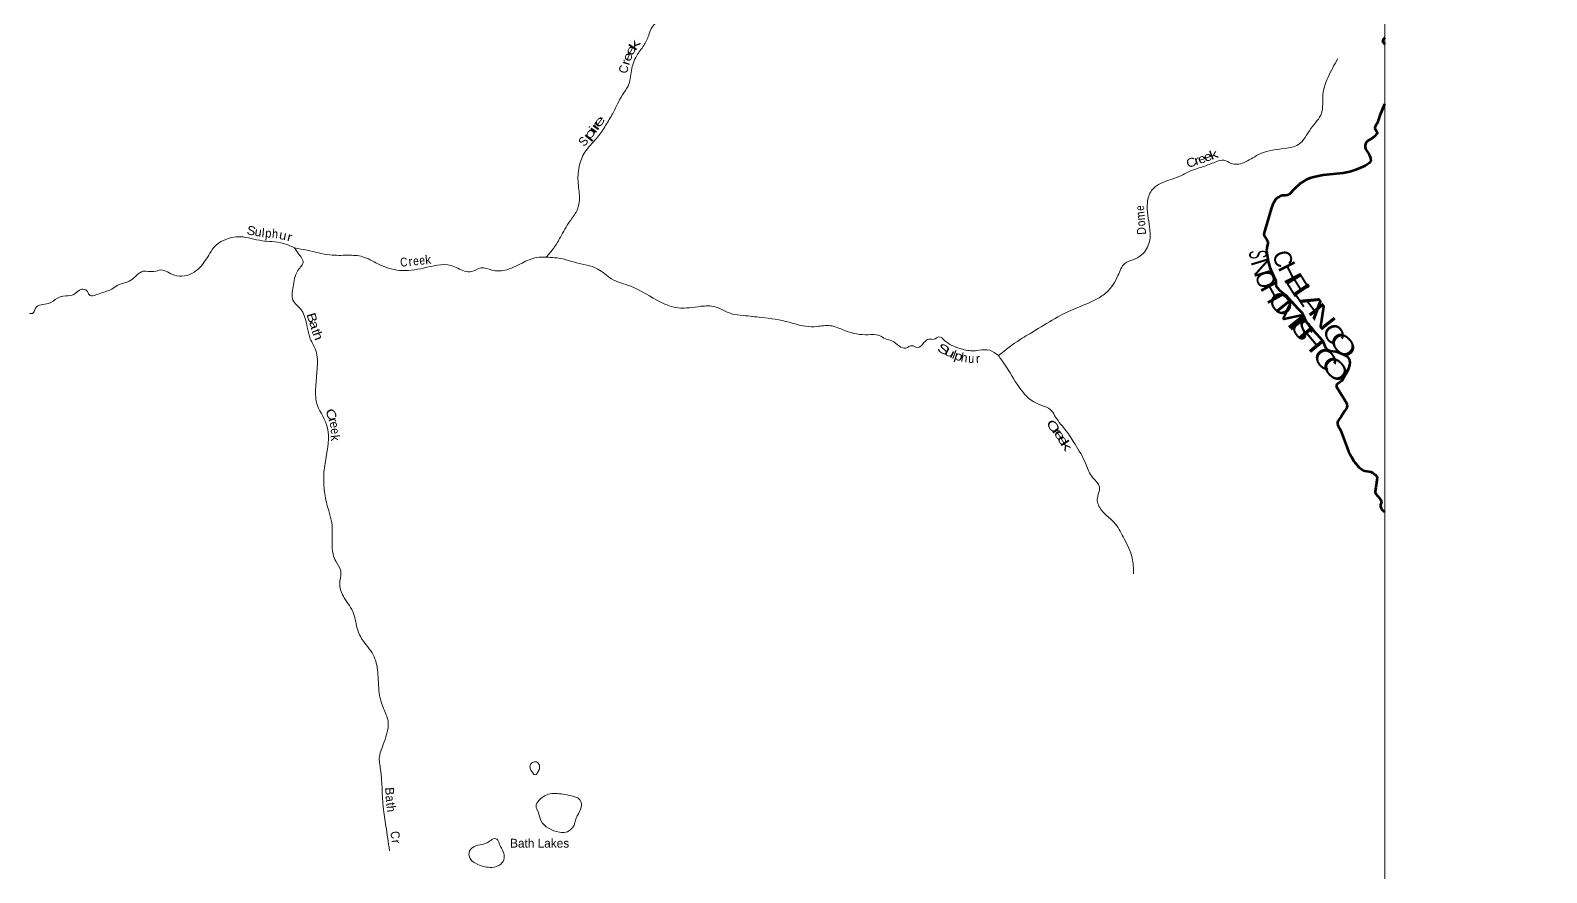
# Model space of a CAD drawing. Header units: feet. Extents: x -1048576 to 137166, y -268550 to 2097152.
# Drawn here: x -30669 to 3667, y 272684 to 291758 of the extents above; entities that cross this region are included whole.
import ezdxf
from ezdxf.enums import TextEntityAlignment as Align

# ---------------------------------------------------------------- set-up
doc = ezdxf.new("R2010")
doc.units = ezdxf.units.FT
doc.header["$LTSCALE"] = 80
doc.linetypes.add('DOT_DASHED', pattern=[7.7, 5, -1.2, 0.3, -1.2])
doc.linetypes.add('LONG_DASH_SHORT_DASH', pattern=[9.9, 6, -1.2, 1.5, -1.2])
for name, color, linetype, lineweight in [('11', 7, 'LONG_DASH_SHORT_DASH', 60), ('39', 7, 'Continuous', 13), ('4', 7, 'Continuous', 13), ('44', 7, 'DOT_DASHED', 13)]:
    doc.layers.add(name, color=color, linetype=linetype, lineweight=lineweight)
doc.layers.add('12', color=7, linetype='Continuous')
doc.layers.add('41', color=7, linetype='Continuous')

msp = doc.modelspace()

# ---------------------------------------------------------------- linework, layer by layer
at = {"layer": '11'}
for points in [[(-0.21, 291587.28), (-36.6, 291548.49), (-48.77, 291531.39), (-51.2, 291523.48), (-51.01, 291514.35), (-40.47, 291497.72), (-0.44, 291442.57)], [(-1.35, 290085.04), (-114.41, 289827.21), (-161.56, 289671.04), (-178.24, 289637.79), (-219.39, 289579.7), (-227.23, 289558.86), (-223.05, 289535.39), (-174.04, 289451.1), (-171.03, 289434.61), (-175.65, 289417.25), (-190.72, 289396.23), (-216.17, 289368.75), (-269.01, 289323.79), (-382.88, 289256.08), (-412.1, 289225.33), (-433.49, 289188.45), (-445.16, 289149.77), (-444.99, 289103.43), (-425.81, 289056.41), (-354.82, 288947.5), (-319.42, 288866.97), (-313.59, 288805.98), (-354.96, 288751.25), (-445.99, 288688.01), (-656.91, 288596.95), (-787.54, 288554.54), (-937.58, 288524.65), (-1395.21, 288477.49), (-1574.1, 288442.75), (-1694.18, 288408.42), (-1781.06, 288373.18), (-1911.41, 288289.9), (-2041.69, 288171.48), (-2166.85, 288041.54), (-2198.69, 288023.12), (-2251.37, 288016.68), (-2322.24, 288015.07), (-2354.41, 288006.55), (-2418.07, 287975.23), (-2463.67, 287935.22), (-2532.56, 287817.87), (-2570.83, 287719.45), (-2697.99, 287279.47), (-2736.02, 287153.32), (-2728.52, 287103.86), (-2666.64, 287016.74), (-2649.44, 286979.27), (-2648, 286939.75), (-2661.41, 286866.84), (-2674.9, 286764.42), (-2637.43, 286523.13), (-2600.77, 286388.13), (-2548.31, 286266.76), (-2471.6, 286104.1), (-2466.18, 286071.86), (-2463.72, 285984), (-2436.37, 285931.44), (-2379.66, 285874.81), (-2244.06, 285768.96), (-1964.38, 285460.18), (-1875.36, 285365.63), (-1843.66, 285310.3), (-1782.45, 285160.6), (-1720.56, 285073.45), (-1471.16, 284805.57), (-1403.27, 284718.12), (-1370.42, 284646.7)], [(-1370.08, 284645.98), (-1357.29, 284607.29), (-1330.56, 284560.06), (-1311.34, 284540.43), (-1284.91, 284519.7), (-1242.73, 284502.75), (-1107.89, 284482.52), (-1079.59, 284474.29), (-930.36, 284418.62), (-885.93, 284394.77), (-852.25, 284368.91), (-825.67, 284342.83), (-807.35, 284312.95), (-796.44, 284281.94), (-791.49, 284238.95), (-796.42, 284173.29), (-820.16, 284098.72), (-877.56, 283970.31), (-955.87, 283837.94), (-973.79, 283818.48), (-1077.72, 283744.56), (-1101.13, 283711.59), (-1095.61, 283682.06), (-886.03, 283360.48), (-858.15, 283302.9), (-850.29, 283251.77), (-868.01, 283196), (-908.53, 283130.78), (-983.79, 283016.91), (-1047.01, 282930.33), (-1059.57, 282908.85), (-1069.06, 282885.33), (-1071.5, 282858.7), (-1066.1, 282836.01), (-1054.2, 282803.18), (-1022.93, 282750.9), (-1006.46, 282720.8), (-992.09, 282691.26), (-859.66, 282323.78), (-819.09, 282222.29), (-755.92, 282096.96), (-696.2, 282005.59), (-625.8, 281907.81), (-575.93, 281856.05), (-535.1, 281824.7), (-482.44, 281792.59), (-452.77, 281784.7), (-316.35, 281757.9), (-268.7, 281736.82), (-211.22, 281692.09), (-186.5, 281663.42), (-173.01, 281631.27), (-176.52, 281568), (-198.61, 281402.98), (-215.09, 281322.35), (-215.77, 281291.61), (-208.81, 281273.28), (-157.22, 281210.06), (-95.98, 281135.17), (-77.61, 281103.8), (-74.5, 281082.04), (-93.29, 281013.1), (-93.92, 280978.54), (-82.85, 280939.95), (-69.29, 280910.2), (-59.58, 280898.16), (-1.39, 280852.54)]]:
    msp.add_lwpolyline(points, dxfattribs=at)
at = {"layer": '39'}
for points in [[(-139726.18, 284721.75), (-139786.61, 284683.23), (-139865.18, 284636.58), (-139935.68, 284589.96), (-139981.99, 284555.51), (-140024.23, 284506.92), (-140030.24, 284490.75), (-140030.24, 284490.75), (-140086.75, 284492.64)], [(-14556.04, 296630.81), (-14751.88, 296378.18), (-14984.1, 296119.46), (-15234.53, 295884.97), (-15335.35, 295596.05), (-15466.44, 295248.52), (-15615.62, 294781.8), (-15712.08, 294103.02), (-15693.77, 293961.64), (-15659.19, 293701.08), (-15761.99, 293363.68), (-15741.56, 293101.09), (-15882.87, 292886.88), (-16165.59, 292589.75), (-16327.07, 292333.1), (-16411.71, 292038.12), (-16611.61, 291793.57), (-16666.06, 291650.11), (-16779.05, 291413.69), (-16936.51, 291185.33), (-17057.51, 290847.91), (-17134.02, 290496.38), (-17259.17, 290296.31), (-17370.16, 290096.26), (-17499.31, 289841.65), (-17662.8, 289572.88), (-17850.55, 289306.12), (-18111.03, 288996.88), (-18242.13, 288671.57), (-18264.05, 288293.82), (-18235.45, 287922.17), (-18295.88, 287671.65), (-18453.33, 287433.18), (-18665.26, 287073.48), (-18816.64, 286828.96), (-18988.26, 286621.82)], [(-1066.15, 291111.53), (-1282.07, 290697.28), (-1398.98, 290303.31), (-1430.97, 289883.13), (-1671.2, 289533.51), (-1955.88, 289169.71), (-2265.05, 289084.66), (-2861.18, 288942.85), (-3196.55, 288758.8), (-3477.48, 288744.46), (-3643.27, 288817.06), (-3802.92, 288786.65), (-4071.66, 288685.47), (-4350.5, 288592.35), (-4710.13, 288426.47), (-5124.34, 288266.6), (-5277.84, 288133.18), (-5374.62, 287850.31), (-5323.64, 287298.89), (-5327.41, 286977.72), (-5505.02, 286670.56), (-5700.99, 286563.36), (-5882.83, 286480.42), (-6040.25, 286203.57), (-6294.61, 285829.7), (-6528.93, 285667.94), (-7007.78, 285457.53), (-7401.75, 285269.39), (-7906.79, 284966.05), (-8252.24, 284757.75), (-8749.15, 284393.81)], [(-30686.65, 285348.66), (-30617.58, 285346), (-30552.5, 285463.37), (-30259.52, 285572.65), (-30055.48, 285691.97), (-29926.16, 285738.52), (-29701.84, 285768.98), (-29501.84, 285894.36), (-29390.65, 285862.11), (-29333.99, 285773.27), (-29071.26, 285805.78), (-28826.77, 285896.85), (-28687.38, 285985.82), (-28392.39, 286099.14), (-28117.67, 286301.33), (-27869.06, 286295.45), (-27713.46, 286331.91), (-27406.14, 286210.93), (-26961.54, 286281.94), (-26678.83, 286587.15), (-26454.74, 286898.38), (-26305.25, 286995.45), (-25909.17, 287082.58), (-25421.99, 286994.04), (-25199.65, 286973.99), (-24934.84, 286931.76), (-24686.15, 286830.93)], [(-24686.15, 286830.93), (-24560.69, 286651.24), (-24493.89, 286530.09), (-24608.92, 286319.93), (-24719.78, 285948.18), (-24723.57, 285649.22), (-24551.61, 285449.36), (-24328.72, 284772.83), (-24203.18, 284508.3), (-24174.54, 284086.14), (-24206.54, 283680.11), (-24186.04, 283326.63), (-23963.3, 282831.89), (-23958.69, 282151.16), (-24021.02, 281753.18), (-24016.69, 281405.75), (-23953.72, 281028.06), (-23836.09, 280545.36), (-23835.68, 280058.55), (-23752.55, 279735.41), (-23641.21, 279521.37), (-23663.17, 279200.18), (-23559.85, 278905.34), (-23349.35, 278551.99), (-23256.06, 278174.32), (-23158.88, 277974.41), (-22903.92, 277615.03), (-22802.54, 277229.29), (-22767.78, 276748.56), (-22670.48, 276403.21), (-22569.18, 276116.44), (-22575.09, 275928.58), (-22720.52, 275479.98)], [(-24686.1, 286830.87), (-24403.14, 286778.61), (-23885.63, 286671.91), (-23483.41, 286664.11), (-23143.82, 286632.03), (-22800.09, 286470.67), (-22306.8, 286321.53), (-21767.19, 286374.43), (-21142.69, 286431.42), (-20835.37, 286306.4), (-20675.68, 286294.39), (-20469.59, 286377.35), (-20214.88, 286329.05), (-19925.85, 286325.21), (-19533.88, 286489.1), (-19202.51, 286612.55), (-18987.01, 286623.33)], [(-18988.26, 286621.82), (-18610.28, 286580.64), (-18335.33, 286504.07), (-17819.81, 286352.93), (-17506.34, 286130.96), (-17073.67, 285961.58), (-16394.25, 285604.52), (-16000.02, 285473.49), (-15486.67, 285508.19), (-15163.27, 285498.31), (-14793.26, 285341.01), (-14524.41, 285298.78), (-14118.12, 285256.64), (-13485.4, 285148), (-13119.49, 285055.34), (-12856.73, 285051.48), (-12555.59, 285069.87), (-12207.85, 284952.96), (-11700.46, 284864.43), (-11445.78, 284848.45), (-11304.23, 284771.79), (-11160.69, 284727.45), (-10988.79, 284606.37), (-10845.25, 284564.05), (-10705.84, 284616.66), (-10586.55, 284576.35), (-10433.03, 284685.53), (-10319.92, 284766.41), (-10206.73, 284762.45), (-10093.59, 284817.07), (-9968.21, 284736.36), (-9624.45, 284554.8), (-9341.44, 284500.46), (-9185.82, 284512.68), (-8945.3, 284512.85), (-8749.15, 284393.81)], [(-8749.15, 284393.81), (-8607.5, 284195.95), (-8279.64, 283679.06), (-7885.21, 283311.7), (-7543.49, 283144.28), (-7452.42, 283000.93), (-7215.69, 282692.04), (-7013.31, 282385.14), (-6774.46, 281953.03), (-6642.84, 281666.29), (-6458.7, 281409.88), (-6509.01, 281139.17), (-6415.83, 280894.82), (-6094.2, 280575.88), (-5897.87, 280240.7), (-5717.63, 279812.6), (-5687.01, 279451.04)], [(-22720.52, 275479.98), (-22764.44, 275310.34), (-22738.64, 275019.67), (-22679.49, 274163.72), (-22616.65, 273737.94), (-22536.96, 273180.98)], [(-19267.23, 274910.3), (-19348.25, 275043.34), (-19346.7, 275128.16), (-19276.44, 275189.11), (-19187.65, 275181.5), (-19136.72, 275088.87), (-19188.34, 274939.16), (-19214.37, 274904.69), (-19268.86, 274910.47)], [(-18283.47, 273970.47), (-18193.79, 274168.85), (-18188.15, 274243.6), (-18231.06, 274344.35), (-18415.03, 274422.15), (-18610.89, 274461.52), (-18935.6, 274457.82), (-19154.67, 274315.31), (-19216.51, 274189.79), (-19169.42, 274062.8), (-19105.8, 273863.21), (-18686.84, 273598.81), (-18543.63, 273597.54), (-18410.98, 273683.04), (-18354.93, 273760.08), (-18323.26, 273871.31), (-18283.47, 273970.47)], [(-20042.74, 273321.16), (-20107.93, 273439.97), (-20154.4, 273453.87), (-20271.06, 273394.7), (-20381.68, 273337.58), (-20583.1, 273288.06), (-20723.66, 273172.22), (-20710.63, 273002.65), (-20538.47, 272872.28), (-20215.38, 272803.28), (-20018.1, 272872.97), (-19938.21, 273016.76), (-19961.13, 273151.95), (-20042.74, 273321.16)]]:
    msp.add_spline(points, degree=3, dxfattribs=at)
at = {"layer": '4'}
msp.add_lwpolyline([(-244583.22, 368785.28), (-214011.33, 368469.88), (-183439.04, 368196.52), (-152866.39, 367965.22), (-122293.46, 367775.97), (-91720.3, 367628.79), (-61146.96, 367523.64), (-30573.52, 367460.57), (0, 367439.54), (0, 183577.08), (-30826.42, 183598.29), (-61652.78, 183661.9), (-92479.02, 183767.9), (-123305.1, 183916.31), (-154130.93, 184107.12), (-184956.48, 184340.33), (-215781.67, 184615.95), (-246606.45, 184933.97)], close=True, dxfattribs=at)
msp.add_lwpolyline([(-244583.22, 368785.28), (-214011.33, 368469.88), (-183439.04, 368196.52), (-152866.39, 367965.22), (-122293.46, 367775.97), (-91720.3, 367628.79), (-61146.96, 367523.64), (-30573.52, 367460.57), (0, 367439.54), (0, 183577.08), (-30826.42, 183598.29), (-61652.78, 183661.9), (-92479.02, 183767.9), (-123305.1, 183916.31), (-154130.93, 184107.12), (-184956.48, 184340.33), (-215781.67, 184615.95), (-246606.45, 184933.97)], close=True, dxfattribs=at)
msp.add_lwpolyline([(-244583.22, 368785.28), (-214011.33, 368469.88), (-183439.04, 368196.52), (-152866.39, 367965.22), (-122293.46, 367775.97), (-91720.3, 367628.79), (-61146.96, 367523.64), (-30573.52, 367460.57), (0, 367439.54), (0, 183577.08), (-30826.42, 183598.29), (-61652.78, 183661.9), (-92479.02, 183767.9), (-123305.1, 183916.31), (-154130.93, 184107.12), (-184956.48, 184340.33), (-215781.67, 184615.95), (-246606.45, 184933.97)], close=True, dxfattribs=at)
msp.add_lwpolyline([(-244583.22, 368785.28), (-214011.33, 368469.88), (-183439.04, 368196.52), (-152866.39, 367965.22), (-122293.46, 367775.97), (-91720.3, 367628.79), (-61146.96, 367523.64), (-30573.52, 367460.57), (0, 367439.54), (0, 183577.08), (-30826.42, 183598.29), (-61652.78, 183661.9), (-92479.02, 183767.9), (-123305.1, 183916.31), (-154130.93, 184107.12), (-184956.48, 184340.33), (-215781.67, 184615.95), (-246606.45, 184933.97)], close=True, dxfattribs=at)
at = {"layer": '44'}
for points in [[(-0.21, 291587.28), (-36.6, 291548.49), (-48.77, 291531.39), (-51.2, 291523.48), (-51.01, 291514.35), (-40.47, 291497.72), (-0.44, 291442.57)], [(-1.35, 290085.04), (-114.41, 289827.21), (-161.56, 289671.04), (-178.24, 289637.79), (-219.39, 289579.7), (-227.23, 289558.86), (-223.05, 289535.39), (-174.04, 289451.1), (-171.03, 289434.61), (-175.65, 289417.25), (-190.72, 289396.23), (-216.17, 289368.75), (-269.01, 289323.79), (-382.88, 289256.08), (-412.1, 289225.33), (-433.49, 289188.45), (-445.16, 289149.77), (-444.99, 289103.43), (-425.81, 289056.41), (-354.82, 288947.5), (-319.42, 288866.97), (-313.59, 288805.98), (-354.96, 288751.25), (-445.99, 288688.01), (-656.91, 288596.95), (-787.54, 288554.54), (-937.58, 288524.65), (-1395.21, 288477.49), (-1574.1, 288442.75), (-1694.18, 288408.42), (-1781.06, 288373.18), (-1911.41, 288289.9), (-2041.69, 288171.48), (-2166.85, 288041.54), (-2198.69, 288023.12), (-2251.37, 288016.68), (-2322.24, 288015.07), (-2354.41, 288006.55), (-2418.07, 287975.23), (-2463.67, 287935.22), (-2532.56, 287817.87), (-2570.83, 287719.45), (-2697.99, 287279.47), (-2736.02, 287153.32), (-2728.52, 287103.86), (-2666.64, 287016.74), (-2649.44, 286979.27), (-2648, 286939.75), (-2661.41, 286866.84), (-2674.9, 286764.42), (-2637.43, 286523.13), (-2600.77, 286388.13), (-2548.31, 286266.76), (-2471.6, 286104.1), (-2466.18, 286071.86), (-2463.72, 285984), (-2436.37, 285931.44), (-2379.66, 285874.81), (-2244.06, 285768.96), (-1964.38, 285460.18), (-1875.36, 285365.63), (-1843.66, 285310.3), (-1782.45, 285160.6), (-1720.56, 285073.45), (-1471.16, 284805.57), (-1403.27, 284718.12), (-1370.42, 284646.7)], [(-1370.08, 284645.98), (-1357.29, 284607.29), (-1330.56, 284560.06), (-1311.34, 284540.43), (-1284.91, 284519.7), (-1242.73, 284502.75), (-1107.89, 284482.52), (-1079.59, 284474.29), (-930.36, 284418.62), (-885.93, 284394.77), (-852.25, 284368.91), (-825.67, 284342.83), (-807.35, 284312.95), (-796.44, 284281.94), (-791.49, 284238.95), (-796.42, 284173.29), (-820.16, 284098.72), (-877.56, 283970.31), (-955.87, 283837.94), (-973.79, 283818.48), (-1077.72, 283744.56), (-1101.13, 283711.59), (-1095.61, 283682.06), (-886.03, 283360.48), (-858.15, 283302.9), (-850.29, 283251.77), (-868.01, 283196), (-908.53, 283130.78), (-983.79, 283016.91), (-1047.01, 282930.33), (-1059.57, 282908.85), (-1069.06, 282885.33), (-1071.5, 282858.7), (-1066.1, 282836.01), (-1054.2, 282803.18), (-1022.93, 282750.9), (-1006.46, 282720.8), (-992.09, 282691.26), (-859.66, 282323.78), (-819.09, 282222.29), (-755.92, 282096.96), (-696.2, 282005.59), (-625.8, 281907.81), (-575.93, 281856.05), (-535.1, 281824.7), (-482.44, 281792.59), (-452.77, 281784.7), (-316.35, 281757.9), (-268.7, 281736.82), (-211.22, 281692.09), (-186.5, 281663.42), (-173.01, 281631.27), (-176.52, 281568), (-198.61, 281402.98), (-215.09, 281322.35), (-215.77, 281291.61), (-208.81, 281273.28), (-157.22, 281210.06), (-95.98, 281135.17), (-77.61, 281103.8), (-74.5, 281082.04), (-93.29, 281013.1), (-93.92, 280978.54), (-82.85, 280939.95), (-69.29, 280910.2), (-59.58, 280898.16), (-1.39, 280852.54)]]:
    msp.add_lwpolyline(points, dxfattribs=at)

# ---------------------------------------------------------------- texts
at = {"layer": '12'}
for s, rotation, width, p in [('S', 275.155, 0.55, (-3066.54, 286665.6)), ('C', 287.22, 0.95, (-2495.63, 286526.62)), ('N', 286.861, 1.05, (-2981.78, 286328.85)), ('H', 297.157, 1.2, (-2327.12, 286188.41)), ('O', 287.582, 0.9, (-2890.15, 286055.94)), ('H', 298.934, 1.25, (-2722.05, 285729.14)), ('E', 301.872, 1.35, (-2148.69, 285894.21)), ('L', 304.088, 1.65, (-1971.22, 285665.23)), ('O', 308.749, 1.35, (-2504.78, 285442.35)), ('A', 307.745, 1.7, (-1769.67, 285415.31)), ('M', 308.768, 1.45, (-2311.08, 285211.72)), ('N', 308.552, 1.6, (-1572.24, 285152.18)), ('I', 308.934, 1.6, (-2130.06, 284995.34)), ('S', 305.429, 1.25, (-2017.26, 284865.48)), ('H', 309.712, 1.55, (-1815.98, 284633.21)), ('C', 299.679, 1.2, (-1321.29, 284783.06)), ('O', 313.478, 1.5, (-1083.98, 284500.11)), ('C', 306.679, 1.4, (-1501.29, 284195.55)), ('O', 313.478, 1.5, (-1262.29, 283951.79))]:
    msp.add_text(s, height=400, rotation=rotation, dxfattribs=dict(at, width=width)).set_placement(p, align=Align.CENTER)
at = {"layer": '41'}
for s, rotation, width, p in [('k', 57.251, 1.75, (-16905.21, 291376.51)), ('e', 68.367, 1.25, (-17053.24, 291121.84)), ('e', 61.845, 1.45, (-16991.92, 291260.78)), ('C', 77.93, 0.95, (-17136.95, 290859.01)), ('r', 73.064, 1.25, (-17095.55, 291005.98)), ('e', 52.586, 1.75, (-17712.51, 289636.96)), ('p', 51.322, 1.9, (-17929.58, 289356.48)), ('i', 54.136, 1.5, (-17847.88, 289452.54)), ('r', 54.136, 1.85, (-17784.08, 289537.28)), ('C', 22.706, 1.15, (-4343.4, 288675.3)), ('r', 18.841, 1.3, (-4222.04, 288719.13)), ('e', 18.093, 1.15, (-4112.52, 288756.27)), ('e', 20.466, 1.2, (-3974.14, 288806.74)), ('k', 20.796, 1.4, (-3838.65, 288854.76)), ('e', 93.199, 0.8, (-5447.64, 287737.92)), ('m', 96.651, 0.9, (-5434.35, 287565.76)), ('o', 96.405, 0.85, (-5423.87, 287394.14)), ('S', 347.893, 1.1, (-25686.05, 287125.01)), ('u', 351.851, 1.05, (-25521.48, 287095.28)), ('p', 354.76, 0.95, (-25286.88, 287065.84)), ('h', 354.829, 0.9, (-25135.72, 287050.7)), ('u', 349.099, 1.1, (-24966.75, 287021.64)), ('r', 345.93, 1.2, (-24816.29, 286982.84)), ('D', 94.181, 0.9, (-5409.27, 287222.75)), ('C', 5.384, 0.85, (-22203.38, 286411.63)), ('e', 5.814, 0.85, (-21928.21, 286439.34)), ('e', 5.814, 0.85, (-21787.93, 286452.74)), ('B', 286.82, 1.25, (-24384.73, 285221.18)), ('a', 287.632, 1.25, (-24329.29, 285058.52)), ('t', 289.128, 1.05, (-24289.29, 284917.04)), ('h', 289.414, 1.25, (-24245.88, 284805.76)), ('S', 330.493, 1.5, (-10040.1, 284450.6)), ('u', 334.331, 1.5, (-9888.57, 284376.94)), ('p', 342.058, 1.25, (-9677.79, 284287.31)), ('u', 359.036, 0.9, (-9364.91, 284226.95)), ('C', 300.962, 1.35, (-23940.63, 283010.99)), ('r', 290.094, 1.35, (-23901.93, 282901)), ('e', 278.414, 0.9, (-23863.12, 282668.31)), ('C', 307.853, 1.55, (-7589.35, 282735.96)), ('r', 307.08, 1.9, (-7500.33, 282623.87)), ('e', 304.425, 1.65, (-7434.83, 282535.73)), ('e', 302.38, 1.55, (-7364.66, 282422.22)), ('k', 302.38, 1.75, (-7292.12, 282305.68)), ('a', 275.952, 0.95, (-22618.63, 274351.42)), ('h', 276.254, 0.95, (-22593.62, 274119.05)), ('C', 278.143, 0.9, (-22505.1, 273523.09))]:
    msp.add_text(s, height=200, rotation=rotation, dxfattribs=dict(at, width=width)).set_placement(p, align=Align.CENTER)
for s, rotation, p in [('S', 48.063, (-18073.28, 289176.83)), ('l', 354.934, (-25405.47, 287073.95)), ('r', 5.384, (-22052.88, 286425.82)), ('k', 5.411, (-21653.26, 286465.58)), ('l', 338.201, (-9783.36, 284321.18)), ('h', 352.175, (-9533.14, 284248.93)), ('r', 1.884, (-9209.31, 284226.54)), ('e', 281.707, (-23880.84, 282807.13)), ('k', 276.16, (-23863.05, 282519)), ('B', 273.662, (-22630.83, 274521.89)), ('t', 275.952, (-22605.65, 274226.92)), ('r', 278.143, (-22483.69, 273373.44))]:
    msp.add_text(s, height=200, rotation=rotation, dxfattribs=at).set_placement(p, align=Align.CENTER)
msp.add_text('Bath Lakes', height=200, dxfattribs=at).set_placement((-19805.24, 273250.96))

doc.saveas('drawing.dxf')
